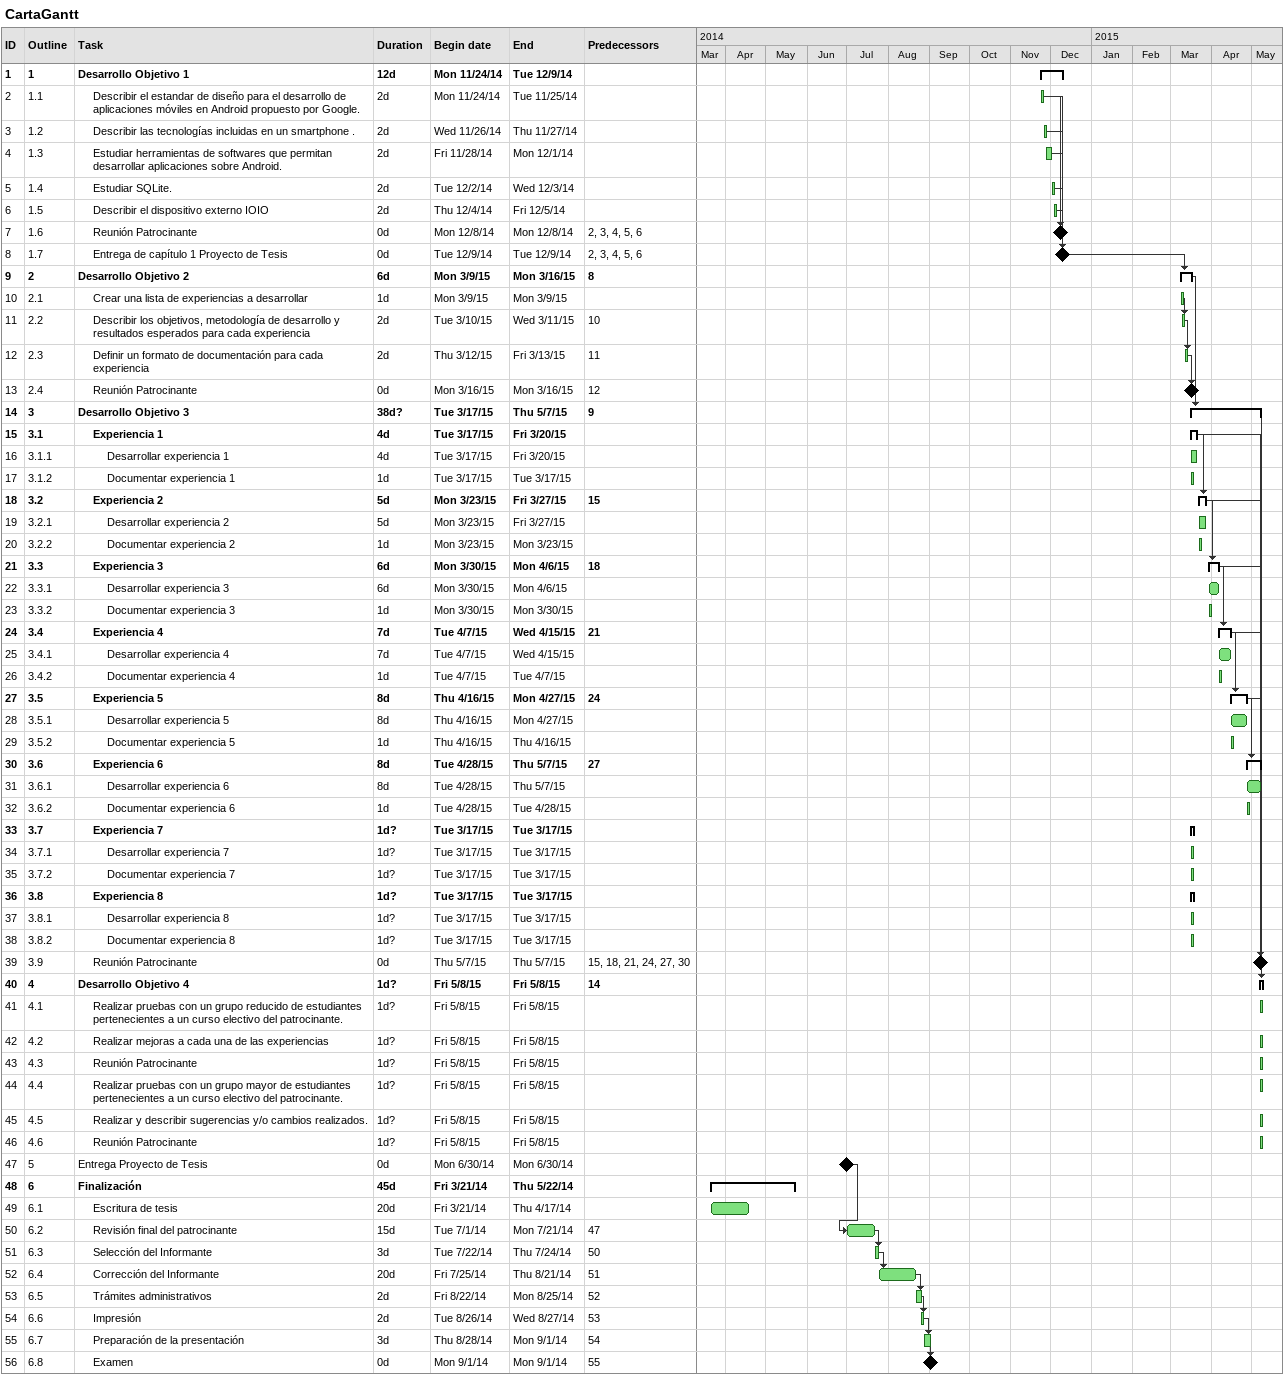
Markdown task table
CartaGantt

| ID | WBS | Task | Duration | Start | Finish | Predecessors |
|---|---|---|---|---|---|---|
| 1 | 1 | **Desarrollo Objetivo 1** | 12d | 2014-11-24 | 2014-12-09 |  |
| 2 | 1.1 | Describir el estandar de diseño para el desarrollo de aplicaciones móviles en Android propuesto por Google. | 2d | 2014-11-24 | 2014-11-25 |  |
| 3 | 1.2 | Describir las tecnologías incluidas en un smartphone . | 2d | 2014-11-26 | 2014-11-27 |  |
| 4 | 1.3 | Estudiar herramientas de softwares que permitan desarrollar aplicaciones sobre Android. | 2d | 2014-11-28 | 2014-12-01 |  |
| 5 | 1.4 | Estudiar SQLite. | 2d | 2014-12-02 | 2014-12-03 |  |
| 6 | 1.5 | Describir el dispositivo externo IOIO | 2d | 2014-12-04 | 2014-12-05 |  |
| 7 | 1.6 | Reunión Patrocinante | 0d | 2014-12-08 | 2014-12-08 | 2, 3, 4, 5, 6 |
| 8 | 1.7 | Entrega de capítulo 1 Proyecto de Tesis | 0d | 2014-12-09 | 2014-12-09 | 2, 3, 4, 5, 6 |
| 9 | 2 | **Desarrollo Objetivo 2** | 6d | 2015-03-09 | 2015-03-16 | 8 |
| 10 | 2.1 | Crear una lista de experiencias a desarrollar | 1d | 2015-03-09 | 2015-03-09 |  |
| 11 | 2.2 | Describir los objetivos, metodología de desarrollo y resultados esperados para cada experiencia | 2d | 2015-03-10 | 2015-03-11 | 10 |
| 12 | 2.3 | Definir un formato de documentación para cada experiencia | 2d | 2015-03-12 | 2015-03-13 | 11 |
| 13 | 2.4 | Reunión Patrocinante | 0d | 2015-03-16 | 2015-03-16 | 12 |
| 14 | 3 | **Desarrollo Objetivo 3** | 38d? | 2015-03-17 | 2015-05-07 | 9 |
| 15 | 3.1 | **Experiencia 1** | 4d | 2015-03-17 | 2015-03-20 |  |
| 16 | 3.1.1 | Desarrollar experiencia 1 | 4d | 2015-03-17 | 2015-03-20 |  |
| 17 | 3.1.2 | Documentar experiencia 1 | 1d | 2015-03-17 | 2015-03-17 |  |
| 18 | 3.2 | **Experiencia 2** | 5d | 2015-03-23 | 2015-03-27 | 15 |
| 19 | 3.2.1 | Desarrollar experiencia 2 | 5d | 2015-03-23 | 2015-03-27 |  |
| 20 | 3.2.2 | Documentar experiencia 2 | 1d | 2015-03-23 | 2015-03-23 |  |
| 21 | 3.3 | **Experiencia 3** | 6d | 2015-03-30 | 2015-04-06 | 18 |
| 22 | 3.3.1 | Desarrollar experiencia 3 | 6d | 2015-03-30 | 2015-04-06 |  |
| 23 | 3.3.2 | Documentar experiencia 3 | 1d | 2015-03-30 | 2015-03-30 |  |
| 24 | 3.4 | **Experiencia 4** | 7d | 2015-04-07 | 2015-04-15 | 21 |
| 25 | 3.4.1 | Desarrollar experiencia 4 | 7d | 2015-04-07 | 2015-04-15 |  |
| 26 | 3.4.2 | Documentar experiencia 4 | 1d | 2015-04-07 | 2015-04-07 |  |
| 27 | 3.5 | **Experiencia 5** | 8d | 2015-04-16 | 2015-04-27 | 24 |
| 28 | 3.5.1 | Desarrollar experiencia 5 | 8d | 2015-04-16 | 2015-04-27 |  |
| 29 | 3.5.2 | Documentar experiencia 5 | 1d | 2015-04-16 | 2015-04-16 |  |
| 30 | 3.6 | **Experiencia 6** | 8d | 2015-04-28 | 2015-05-07 | 27 |
| 31 | 3.6.1 | Desarrollar experiencia 6 | 8d | 2015-04-28 | 2015-05-07 |  |
| 32 | 3.6.2 | Documentar experiencia 6 | 1d | 2015-04-28 | 2015-04-28 |  |
| 33 | 3.7 | **Experiencia 7** | 1d? | 2015-03-17 | 2015-03-17 |  |
| 34 | 3.7.1 | Desarrollar experiencia 7 | 1d? | 2015-03-17 | 2015-03-17 |  |
| 35 | 3.7.2 | Documentar experiencia 7 | 1d? | 2015-03-17 | 2015-03-17 |  |
| 36 | 3.8 | **Experiencia 8** | 1d? | 2015-03-17 | 2015-03-17 |  |
| 37 | 3.8.1 | Desarrollar experiencia 8 | 1d? | 2015-03-17 | 2015-03-17 |  |
| 38 | 3.8.2 | Documentar experiencia 8 | 1d? | 2015-03-17 | 2015-03-17 |  |
| 39 | 3.9 | Reunión Patrocinante | 0d | 2015-05-07 | 2015-05-07 | 15, 18, 21, 24, 27, 30 |
| 40 | 4 | **Desarrollo Objetivo 4** | 1d? | 2015-05-08 | 2015-05-08 | 14 |
| 41 | 4.1 | Realizar pruebas con un grupo reducido de estudiantes pertenecientes a un curso electivo del patrocinante. | 1d? | 2015-05-08 | 2015-05-08 |  |
| 42 | 4.2 | Realizar mejoras a cada una de las experiencias | 1d? | 2015-05-08 | 2015-05-08 |  |
| 43 | 4.3 | Reunión Patrocinante | 1d? | 2015-05-08 | 2015-05-08 |  |
| 44 | 4.4 | Realizar pruebas con un grupo mayor de estudiantes pertenecientes a un curso electivo del patrocinante. | 1d? | 2015-05-08 | 2015-05-08 |  |
| 45 | 4.5 | Realizar y describir sugerencias y/o cambios realizados. | 1d? | 2015-05-08 | 2015-05-08 |  |
| 46 | 4.6 | Reunión Patrocinante | 1d? | 2015-05-08 | 2015-05-08 |  |
| 47 | 5 | Entrega Proyecto de Tesis | 0d | 2014-06-30 | 2014-06-30 |  |
| 48 | 6 | **Finalización** | 45d | 2014-03-21 | 2014-05-22 |  |
| 49 | 6.1 | Escritura de tesis | 20d | 2014-03-21 | 2014-04-17 |  |
| 50 | 6.2 | Revisión final del patrocinante | 15d | 2014-07-01 | 2014-07-21 | 47 |
| 51 | 6.3 | Selección del Informante | 3d | 2014-07-22 | 2014-07-24 | 50 |
| 52 | 6.4 | Corrección del Informante | 20d | 2014-07-25 | 2014-08-21 | 51 |
| 53 | 6.5 | Trámites administrativos | 2d | 2014-08-22 | 2014-08-25 | 52 |
| 54 | 6.6 | Impresión | 2d | 2014-08-26 | 2014-08-27 | 53 |
| 55 | 6.7 | Preparación de la presentación | 3d | 2014-08-28 | 2014-09-01 | 54 |
| 56 | 6.8 | Examen | 0d | 2014-09-01 | 2014-09-01 | 55 |
